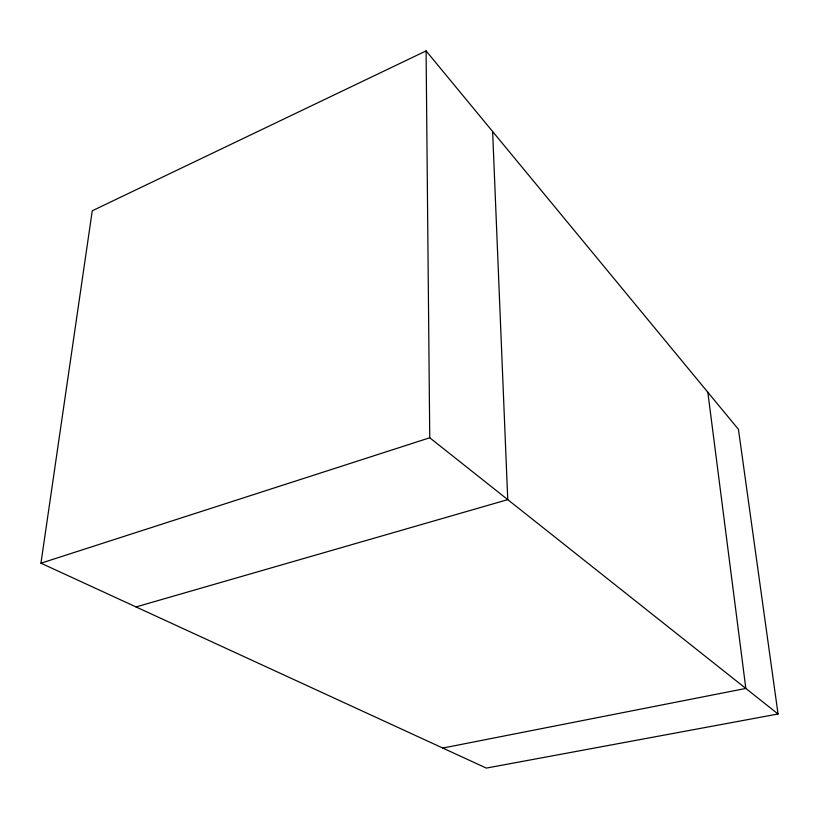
<?xml version="1.0" encoding="UTF-8"?>
<svg xmlns="http://www.w3.org/2000/svg" width="819" height="819" viewBox="0 0 819 819"><rect width="100%" height="100%" fill="white"/><g stroke="black" fill="none" stroke-linecap="round" stroke-linejoin="round"><path stroke-width="1.23" d="M40.95 563.196L92.26 210.78L426.085 50.901L738.441 429.351L778.05 713.994L486.343 768.099L40.95 563.196L429.75 437.776L778.05 713.994M136.015 606.93L507.749 499.631L492.628 131.542M442.792 748.054L745.833 688.441L707.831 392.27M426.085 50.901L429.75 437.776"/></g></svg>
